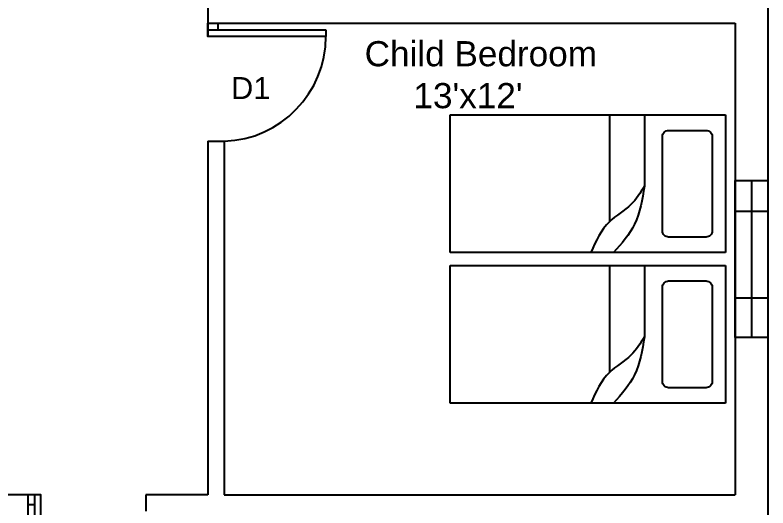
# Model space of a CAD drawing. Header units: inches. Extents: x 23 to 413, y 10 to 686.
# Drawn here: x 183.1 to 413, y 180.6 to 331.1 of the extents above; entities that cross this region are included whole.
import ezdxf

# ---------------------------------------------------------------- set-up
doc = ezdxf.new("R2010")
doc.units = ezdxf.units.IN
doc.header["$MEASUREMENT"] = 0
doc.layers.get('0').update_dxf_attribs({"color": 178})
doc.layers.add('D1', color=231, linetype='Continuous')
doc.layers.add('W', color=70, linetype='Continuous')
doc.layers.add('Naming', color=50, linetype='Continuous', plot=False)
doc.styles.get("Standard").update_dxf_attribs({"font": 'arial.ttf'})

msp = doc.modelspace()

# ---------------------------------------------------------------- linework, layer by layer
for p, q in [((412.97, 685.59), (412.97, 9.59)), ((241.97, 333.59), (241.97, 328.59)), ((241.97, 328.59), (402.97, 328.59)), ((241.97, 328.59), (241.97, 324.59)), ((402.97, 328.59), (402.97, 184.59)), ((315.97, 258.59), (315.97, 300.59)), ((315.97, 300.59), (399.97, 300.59)), ((364.57, 300.59), (364.57, 267.98)), ((375.23, 300.59), (375.23, 278.81)), ((399.97, 300.59), (399.97, 258.59)), ((241.97, 292.59), (241.97, 184.59)), ((241.97, 292.59), (246.97, 292.59)), ((246.97, 292.59), (246.97, 184.59)), ((399.97, 258.59), (315.97, 258.59)), ((315.97, 212.59), (315.97, 254.59)), ((315.97, 254.59), (399.97, 254.59)), ((364.57, 254.59), (364.57, 221.98)), ((375.23, 254.59), (375.23, 232.81)), ((399.97, 254.59), (399.97, 212.59)), ((399.97, 212.59), (315.97, 212.59)), ((186.97, 184.59), (141.97, 184.59)), ((186.97, 184.59), (186.97, 61.59)), ((190.97, 184.59), (186.97, 184.59)), ((241.97, 184.59), (222.97, 184.59)), ((222.97, 184.59), (222.97, 179.59)), ((246.97, 184.59), (402.97, 184.59))]:
    msp.add_line(p, q)
at = {"linetype": 'ByBlock'}
for points in [[(382.64, 263.29, -0.414214), (380.75, 265.18), (380.75, 294, -0.414214), (382.64, 295.89), (394.07, 295.89, -0.414214), (395.96, 294), (395.96, 265.18, -0.414214), (394.07, 263.29)], [(382.64, 217.29, -0.414214), (380.75, 219.18), (380.75, 248, -0.414214), (382.64, 249.89), (394.07, 249.89, -0.414214), (395.96, 248), (395.96, 219.18, -0.414214), (394.07, 217.29)]]:
    msp.add_lwpolyline(points, format="xyb", close=True, dxfattribs=at)
for points in [[(375.23, 278.81), (371.12, 273.25), (364.57, 267.98), (358.87, 258.59)], [(375.23, 278.81), (372.24, 267.22), (365.86, 258.59)], [(375.23, 232.81), (371.12, 227.25), (364.57, 221.98), (358.87, 212.59)], [(375.23, 232.81), (372.24, 221.22), (365.86, 212.59)]]:
    msp.add_spline(points, degree=3)
at = {"layer": 'D1'}
for points in [[(241.97, 326.59), (241.97, 328.59), (244.97, 328.59), (244.97, 326.59)], [(188.97, 184.59), (186.97, 184.59), (186.97, 181.59), (188.97, 181.59)]]:
    msp.add_lwpolyline(points, dxfattribs=at)
for points in [[(277.97, 326.59), (277.97, 324.59), (241.97, 324.59), (241.97, 326.59)], [(188.97, 148.59), (190.97, 148.59), (190.97, 184.59), (188.97, 184.59)]]:
    msp.add_lwpolyline(points, close=True, dxfattribs=at)
msp.add_arc((245.96, 324.59), 32.02, 271.8188, 0, dxfattribs=at)
at = {"layer": 'W'}
for p, q in [((407.97, 280.59), (407.97, 232.59)), ((402.97, 271.24), (412.97, 271.24)), ((402.97, 244.77), (412.97, 244.77))]:
    msp.add_line(p, q, dxfattribs=at)
msp.add_lwpolyline([(402.97, 232.59), (402.97, 280.59), (412.97, 280.59), (412.97, 232.59)], close=True, dxfattribs=at)

# ---------------------------------------------------------------- texts
at = {"layer": 'D1', "insert": (249.04, 312.16), "char_height": 6.72, "attachment_point": 1}
msp.add_mtext_dynamic_manual_height_columns('D1', width=2233.6903, gutter_width=33.6, heights=[0], dxfattribs=at)
at = {"layer": 'Naming', "insert": (289.82, 323.13), "char_height": 7.68, "attachment_point": 1}
msp.add_mtext_dynamic_manual_height_columns("Child Bedroom\\P     13'x12'", width=3988.7327, gutter_width=60, heights=[0], dxfattribs=at)

doc.saveas('drawing.dxf')
